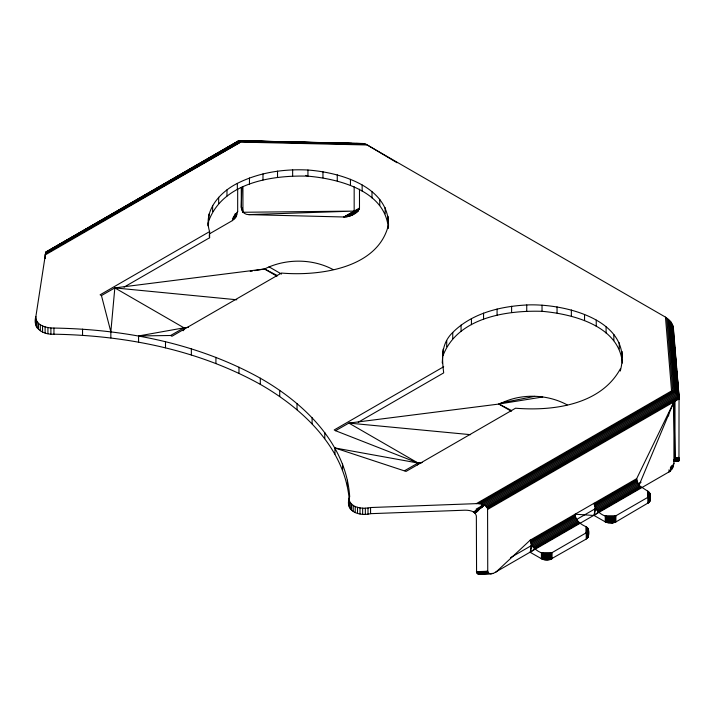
<?xml version="1.0" encoding="UTF-8"?>
<svg xmlns="http://www.w3.org/2000/svg" width="715" height="715" viewBox="0 0 715 715"><rect width="100%" height="100%" fill="white"/><g stroke="black" fill="none" stroke-linecap="round" stroke-linejoin="round"><path stroke-width="1.07" d="M183.961 329.874L183.987 327.836L114.829 287.904L101.45 295.563L100.118 294.803L209.602 231.589C202.926 210.845 219.961 192.04 237.344 183.389C259.062 172.404 283.81 168.811 307.942 170.018C340.492 172.449 391.159 186.964 388.415 228.183M359.484 189.225L359.484 208.029C357.723 214.08 349.832 216.743 343.96 216.994L248.74 214.625C244.709 214.75 241.205 211.497 241.286 207.422L241.885 187.464M636.69 478.648L530.28 540.075L531.299 544.276L530.28 552.364L542.417 559.273L546.072 560.042L549.907 559.657L586.237 539.047C589.696 536.554 589.964 529.207 586.237 526.767C581 524.578 575.209 520.484 575.11 514.201L594.129 515.506L606.257 522.415L612.523 523.058L615.892 521.932L649.309 502.261L649.989 500.804L649.765 493.162L648.657 491.795L639.594 485.798L637.271 481.767L636.69 478.648L673.941 401.848L679.152 397.799L676.756 371.13M594.129 503.217C594.943 512.735 607.258 519.805 615.892 515.783L647.817 497.354L649.989 494.664L649.989 500.053L649.989 493.904M45.224 258.481L45.42 254.156L45.206 258.455M638.826 485.816L673.941 401.848L673.941 463.284L673.235 466.761L670.447 471.078L493.287 573.43L479.676 574.27L477.54 573.743L476.574 572.518L476.351 515.926C475.484 510.948 469.129 510.17 464.991 510.197L370.567 513.674C359.296 516.445 343.888 511.44 349.689 496.737C346.23 443.622 304.063 403.108 260.305 378.208C197.572 343.334 125.179 329.257 53.947 328.06C46.895 328.185 35.339 325.513 35.875 316.566L45.769 252.109L238.739 140.73L362.711 143.492L366.098 144.341L665.468 317.111L671.063 322.134L673.378 327.819M349.054 505.952L349.135 498.257M241.876 207.466L241.724 209.772L241.625 208.101M349.242 499.579C344.648 447.831 302.999 408.828 260.305 384.357C197.572 349.474 125.179 335.406 53.947 334.2C43.615 334.942 32.148 328.507 35.875 316.566M237.675 189.287L237.675 211.408L235.78 217.208L232.357 220.622L209.138 234.028M678.499 457.314L678.866 460.862L673.798 460.996L678.955 460.639L679.044 396.271M588.186 534.856L587.739 534.141L588.186 528.716L588.186 537.108L587.739 531.674L588.409 529.457L588.409 536.357L588.186 530.959M649.765 499.302L649.309 498.596L649.765 493.162L649.765 501.555L649.309 496.121M110.843 337.927L110.843 331.778L114.829 287.904L264.568 268.983C285.455 258.517 312.035 258.41 332.886 269.457M208.405 225.645L209.039 213.991M620.254 371.049C634.357 320.043 564.09 303.223 526.74 304.974C500.25 306.395 472.07 313.116 452.747 332.448C440.923 343.817 441.915 358.179 443.693 372.881L358.224 422.234M442.245 362.997L443.139 349.143M587.739 534.141L587.078 533.488L587.739 528.001L587.739 537.814L587.078 532.326L587.739 531.674M649.309 498.596L648.657 497.935L649.309 492.447L649.309 502.261L648.657 496.773M641.176 487.308L598.616 511.877L594.129 515.506L595.139 507.418L637.7 482.848M674.996 400.856L674.996 457.823L673.905 460.782M576.129 518.393L531.299 544.276L531.844 545.322L530.28 552.364L534.766 548.736L579.597 522.853M594.129 515.506L595.684 508.463M388.415 225.109C377.806 268.688 318.765 276.24 281.424 273.058L171.94 336.264L170.617 335.496L138.576 335.961L138.576 342.11M183.165 330.768L183.987 327.836L188.411 327.282M417.471 464.982L418.025 463.025L422.431 462.462M237.854 142.017L238.372 140.944L250.599 141.204M209.039 220.14C223.75 182.397 272.326 175.095 307.942 176.158C338.839 178.875 385.135 190.628 388.281 227.942M443.139 355.292C457.841 317.549 506.417 310.247 542.033 311.311C572.929 314.028 619.226 325.781 622.381 363.095M620.254 369.003C600.484 405.039 552.758 411.232 515.524 408.211L406.04 471.417L334.96 447.974L334.96 454.114M232.357 220.622L237.675 211.408M668.623 472.499L673.941 463.284M495.772 572.286L530.28 540.075M567.174 404.869C546.886 393.876 520.234 393.223 499.821 403.939L348.875 423.092L335.541 430.716L334.209 429.947L443.693 366.741M479.122 509.67L474.295 512.476L483.036 504.567L676.086 393.107L670.125 320.964M474.832 512.905L477.718 511.216L474.832 512.905L484.386 505.139L677.007 393.938L671.063 322.134M491.035 573.85L488.908 573.323L487.746 571.267L487.576 508.41L485.548 505.827L483.036 504.567L473.696 512.074L482.366 507.069M474.295 512.476L484.386 505.139M357.634 211.506L354.363 213.231L349.242 213.937L359.332 209.093L351.78 214.992L358.528 210.603L353.55 213.186L354.166 211.095L354.166 186.767M360.342 144.296L362.711 143.492M587.078 532.326L552.052 552.65C544.848 556.207 536.071 551.372 531.844 545.322M46.118 253.45L46.001 252.243L238.372 140.944L249.517 141.204M47.038 252.163L48.969 251.045M76.943 234.815L79.839 233.135M85.63 229.783L88.526 228.103M95.283 224.188L97.204 223.062M99.135 221.945L102.031 220.265M103.961 219.148L105.892 218.03M107.822 216.913L110.718 215.233M117.466 211.318L119.396 210.201M121.327 209.075L124.222 207.404M126.153 206.278L128.083 205.16M130.979 203.48L132.91 202.363M134.84 201.246L136.762 200.129M139.657 198.448L141.588 197.331M143.518 196.214L150.275 192.29M153.171 190.61L155.101 189.493M157.023 188.376L238.068 141.373M397.013 162.725L367.322 144.975L240.66 142.106L239.632 140.989L45.465 253.065L240.186 141.499L364.9 143.876L238.739 140.73L363.765 143.59M45.125 254.996L240.66 142.106L45.295 253.923L240.186 141.499L366.098 144.341M124.124 287.081L209.602 237.738L209.602 231.589M355.829 212.65L349.063 216.296L354.363 213.231L347.454 216.708L352.745 213.651L345.729 216.94L351.02 213.883L343.96 216.994L359.484 208.029M359.332 209.093L343.96 216.994M349.054 499.812C351.637 508.365 363.157 509.125 370.567 507.534L476.351 503.637L671.573 390.926C675.282 391.793 679.036 394.743 679.25 398.782L487.719 509.366M476.351 503.637L478.129 503.646L672.779 391.275L666.711 317.898M478.129 503.646L479.863 503.807L673.95 391.757L667.917 318.819M479.863 503.807L481.517 504.12L675.058 392.374L669.061 319.855M476.163 509.134L478.094 508.016M485.548 505.827L677.784 394.841L671.868 323.332M486.477 506.622L678.41 395.806L672.52 324.53M487.165 507.48L678.875 396.798L672.994 325.7M487.576 508.41L679.152 397.799M530.351 541.076L575.173 515.193M594.192 504.218L636.752 479.649M530.539 542.131L575.369 516.248M594.388 505.273L636.949 480.695M530.861 543.203L575.691 517.32M594.701 506.345L637.271 481.767M510.519 557.637L641.06 482.268M532.478 546.314L577.309 520.431M596.319 509.455L638.879 484.886M533.184 547.234L578.015 521.351M597.034 510.367L639.594 485.798M533.962 548.048L578.784 522.165M597.803 511.189L640.363 486.611M45.769 252.109L239.632 140.989M170.617 335.496L183.987 327.836L138.576 335.961M404.708 470.649L418.025 463.025L421.358 462.748M479.676 574.27L483.143 573.359M500.804 403.019L534.65 396.369M250.25 271.378L252.449 271.003M254.656 270.636L264.568 268.983L277.375 275.543M511.341 411.25L498.856 404.038L542.712 396.977M476.378 571.678L487.746 571.267L476.574 572.518L488.113 572.465L477.54 573.743L488.908 573.323M673.852 461.005L678.955 460.639L673.879 460.469L678.991 460.201L674.317 460.031L679.018 459.548L674.746 459.271L679.036 458.708L674.996 457.823L673.896 402.983M476.968 573.216L488.113 572.465M481.919 573.841L483.983 573.77M491.214 573.501L493.287 573.43M478.71 574.199L492.117 573.734M248.74 214.625L354.166 211.095L242.93 212.275L242.555 209.406M674.996 457.823L679.044 457.707L678.687 459.513L673.601 459.656L678.75 460.174L673.673 460.317L678.803 460.63M678.955 460.639L673.736 460.764L678.866 460.862M259.107 141.802L265.757 141.936M291.219 142.446L301.185 142.643M324.44 143.116L336.622 143.358M356.553 143.76L360.977 143.849L356.526 143.742M285.07 141.936L259.491 141.391L279.61 141.919M291.738 142.079L318.416 142.651M323.975 142.768L351.771 143.358M356.222 143.456L361.781 143.572M291.872 142.214L309.711 142.634M324.199 142.973L339.804 143.349M259.188 141.883L261.413 141.936M470.595 434.675L348.875 423.092L418.025 463.025L334.96 447.974M114.829 287.904L236.808 299.773M677.078 398.532L679.25 398.782L673.289 326.8M481.517 504.12L483.036 504.567M305.841 175.416L307.942 176.158L307.942 170.018M335.541 430.716L418.025 463.025M498.856 404.038L511.654 410.598M677.543 397.826L679.25 398.782M235.19 213.865L236.969 214.893L235.324 213.463M671.457 465.742L673.235 466.761M234.663 215.054L236.433 216.073L234.842 214.652M670.929 466.922L672.699 467.95L671.099 466.529M234.002 216.189L235.78 217.208L234.225 215.805M670.268 468.057L672.046 469.085L670.491 467.681M233.242 217.235L235.02 218.263L233.501 216.886M232.402 218.173L234.18 219.201M668.668 470.05L670.447 471.078M268.992 266.82L281.531 274.06M264.568 268.983L276.973 276.231M648.657 497.935L647.817 497.354L647.817 491.214L647.817 503.503M587.078 533.488L586.237 532.907L586.237 526.767L586.237 539.047M101.45 295.563L110.843 331.778M209.209 235.539L209.602 237.738M673.879 339.428L674.174 342.708M674.576 347.079L674.969 351.458M675.273 354.729L675.764 360.199M676.059 363.479L676.56 368.949M665.468 317.111L671.573 390.926M673.298 332.85L673.378 333.959M649.765 495.406L649.989 500.804M668.623 412.662L668.623 415.978M648.657 491.795L648.657 502.922M622.166 351.431L622.166 357.58M619.253 342.771L619.253 348.911M614.891 516.275L614.891 522.415L613.756 516.65L613.756 522.799L612.523 516.909L612.523 523.058L611.227 517.043L611.227 523.183L609.913 517.043L609.913 523.183L608.626 516.909L608.626 523.058L607.393 516.65L607.393 522.799L606.257 516.275L606.257 522.415M613.845 334.504L613.845 340.653M606.097 326.889L606.097 333.038M596.239 320.141L596.239 326.281M587.078 527.348L587.078 538.475M584.548 314.448L584.548 320.588M571.356 309.979L571.356 316.119M557.048 306.851L557.048 313M551.042 553.133L551.042 559.273L549.907 553.508L549.907 559.657L548.673 553.768L548.673 559.917L547.386 553.902L547.386 560.042L546.072 553.902L546.072 560.042L544.776 553.768L544.776 559.917L543.552 553.508L543.552 559.657L542.417 553.133L542.417 559.273M542.033 305.171L542.033 311.311M526.74 304.974L526.74 311.114M511.609 306.27L511.609 312.419M497.077 309.023L497.077 315.172M483.555 313.152L483.555 319.301M471.435 318.541L471.435 324.69M461.068 325.039L461.068 331.179M452.747 332.448L452.747 338.588M446.714 340.563L446.714 346.704M388.075 216.288L388.075 222.428M385.162 207.618L385.162 213.758M379.754 199.351L379.754 205.5M372.006 191.736L372.006 197.885M370.567 507.534L370.567 513.674M368.002 508.016L368.002 514.157M365.338 508.231L365.338 514.38M362.648 508.177L362.648 514.326M362.147 184.988L362.147 191.128M360.011 507.856L360.011 514.005M357.509 507.284L357.509 513.424M355.221 506.461L355.221 512.601M353.219 505.425L353.219 511.565M351.548 504.2L351.548 510.34M350.448 179.295L350.448 185.435M350.279 502.824L350.279 508.973M349.438 501.349L349.438 507.489M347.472 480.23L347.472 486.379M342.548 463.928L342.548 470.077M337.266 174.826L337.266 180.966M324.78 432.504L324.78 438.644M322.957 171.698L322.957 177.847M312.098 417.658L312.098 423.798M297.029 403.582L297.029 409.722M292.649 169.821L292.649 175.97M279.717 390.39L279.717 396.53M277.518 171.117L277.518 177.266M262.986 173.87L262.986 180.019M260.305 378.208L260.305 384.357M249.464 178.008L249.464 184.148M242.93 186.588L242.93 212.275M241.286 187.321L241.286 207.422M238.98 367.153L238.98 373.302M237.344 183.389L237.344 189.538M226.977 189.886L226.977 196.026M218.656 197.295L218.656 203.435M215.921 357.321L215.921 363.461M212.623 205.411L212.623 211.551M208.029 222.803L208.029 225.877M191.361 348.795L191.361 354.935M165.496 341.654L165.496 347.794M82.547 329.132L82.547 335.281M53.947 328.06L53.947 334.2M50.899 327.962L50.899 334.102M47.923 327.559L47.923 333.699M45.117 326.871L45.117 333.011M42.56 325.915L42.56 332.055M40.317 324.717L40.317 330.857M38.476 323.314L38.476 329.463M37.073 321.75L37.073 327.899M36.152 320.07L36.152 326.219M35.75 318.327L35.75 324.467M615.892 515.783L605.248 515.783L605.248 521.932L615.892 521.932L615.892 515.783M552.052 552.65L541.407 552.65L541.407 558.79L552.052 558.79L552.052 552.65"/></g></svg>
